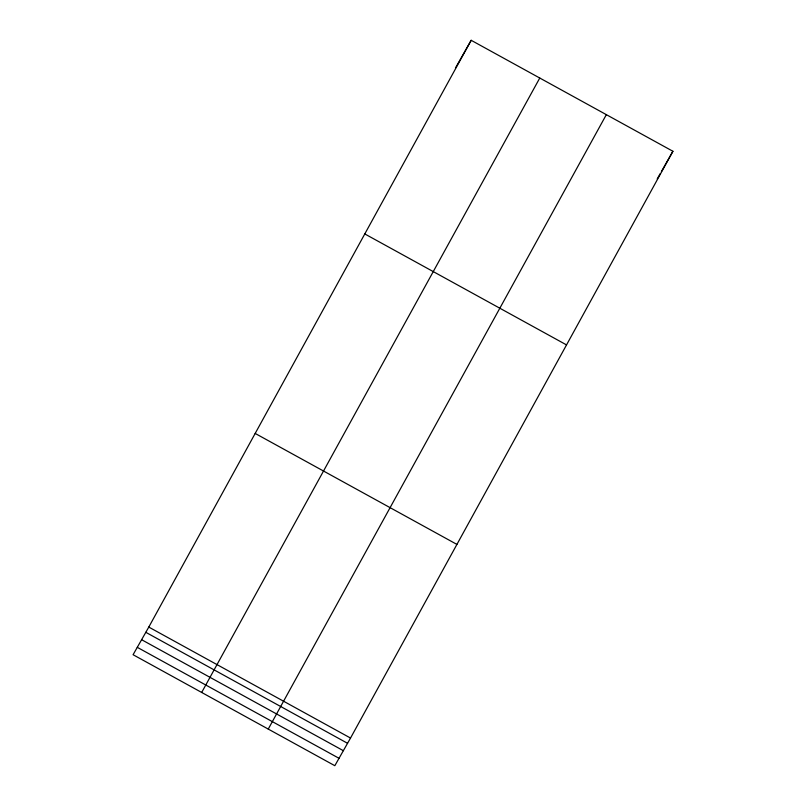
<?xml version="1.0" encoding="UTF-8"?>
<svg xmlns="http://www.w3.org/2000/svg" width="806" height="806" viewBox="0 0 806 806"><rect width="100%" height="100%" fill="white"/><g stroke="black" fill="none" stroke-linecap="round" stroke-linejoin="round"><path stroke-width="1.21" d="M148.788 627.078L471.178 40.3L672.919 151.276L350.529 738.054L334.822 765.7L133.081 654.724L148.788 627.078L350.529 738.054M539.768 78.031L201.681 692.455M606.344 114.654L268.247 729.077M455.471 67.946L471.178 40.3M657.212 178.922L660.205 173.643M661.404 171.527L672.919 151.276M364.786 233.931L566.527 344.908M255.18 433.437L456.921 544.413M145.815 632.317L347.557 743.293M141.614 639.712L343.356 750.688M137.282 647.329L339.024 758.305"/></g></svg>
